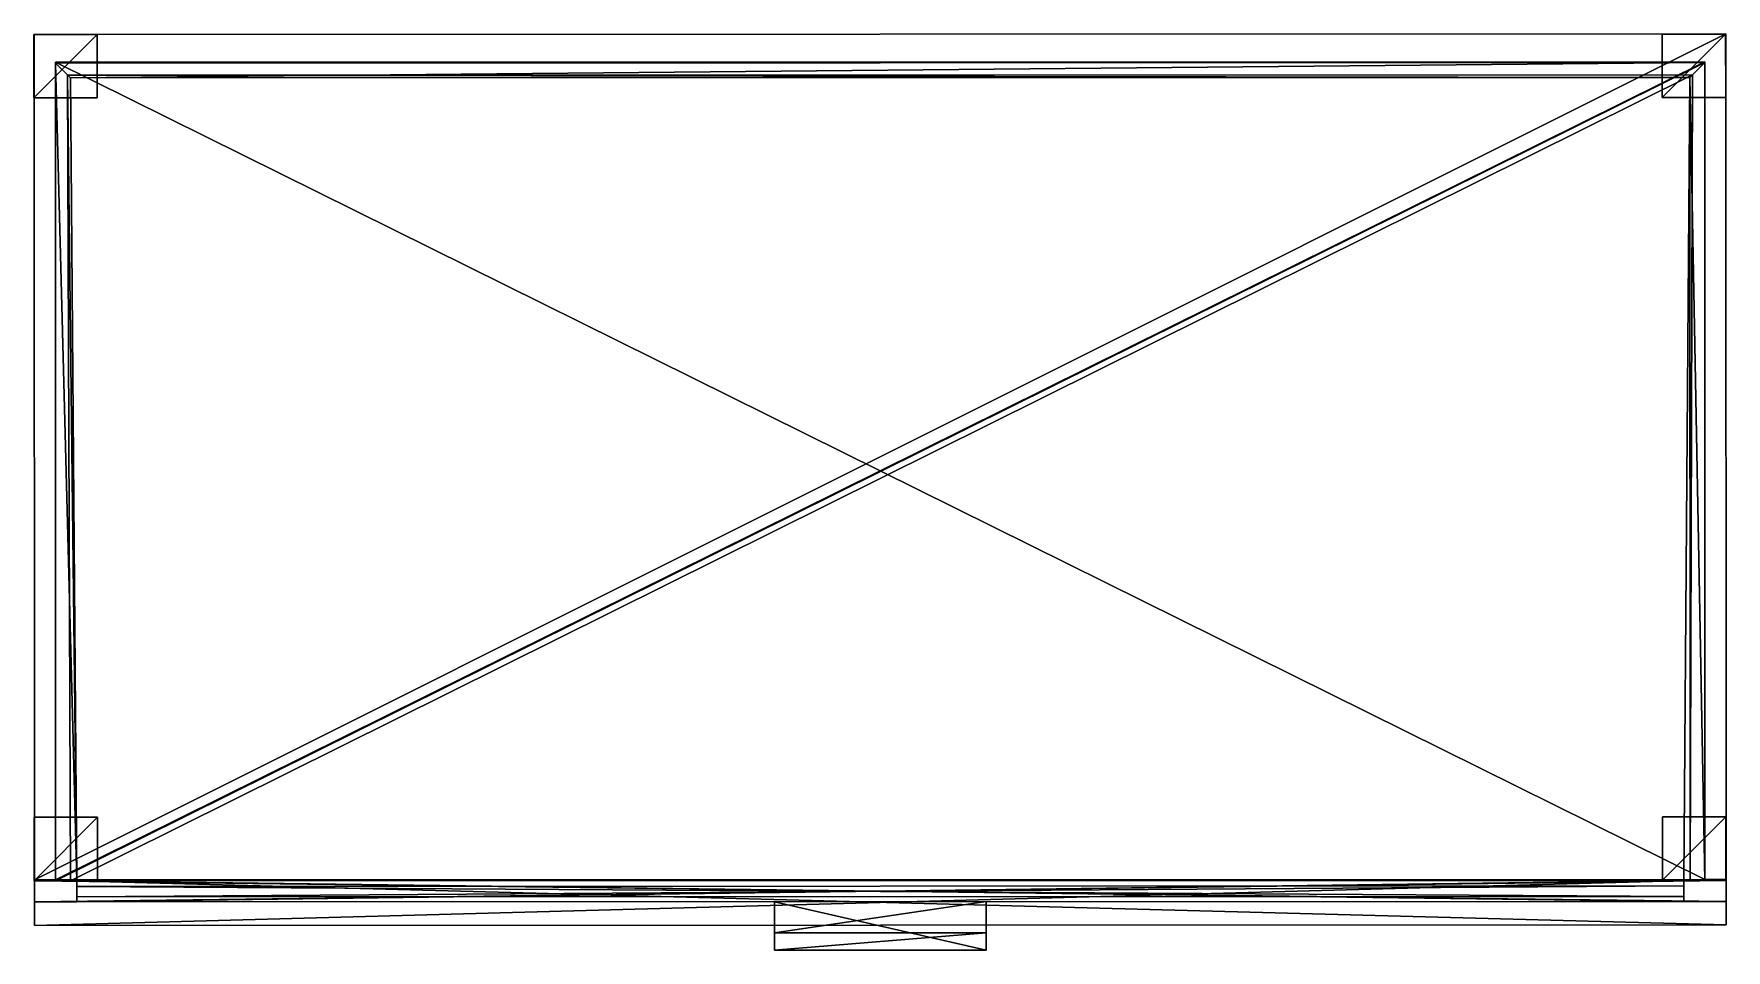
# Model space of a CAD drawing. Extents: x -39.8 to 40.2, y -18 to 25.3.
import ezdxf

# ---------------------------------------------------------------- set-up
doc = ezdxf.new("R2010")
doc.units = 0
doc.layers.get('0').update_dxf_attribs({"color": 183, "linetype": 'CONTINUOUS'})

msp = doc.modelspace()

# ---------------------------------------------------------------- meshes
at = {"color": 161}
mesh = msp.add_polyface(dxfattribs=at)
corners = [(37.223, -14.732, -2.27), (40.223, -14.731, -2.27), (37.223, -11.732, -2.27), (40.223, -11.731, -2.27), (37.223, -14.732, 7.555), (40.223, -14.731, 7.555), (37.223, -11.732, 7.555), (40.223, -11.731, 7.555), (37.213, 22.294, -2.27), (40.213, 22.295, -2.27), (37.212, 25.294, -2.27), (40.212, 25.295, -2.27), (37.213, 22.294, 7.555), (40.213, 22.295, 7.555), (37.212, 25.294, 7.555), (40.212, 25.295, 7.555), (-39.785, -14.754, -2.27), (-36.785, -14.754, -2.27), (-39.786, -11.754, -2.27), (-36.786, -11.754, -2.27), (-39.785, -14.754, 7.555), (-36.785, -14.754, 7.555), (-39.786, -11.754, 7.555), (-36.786, -11.754, 7.555), (-39.795, 22.272, -2.27), (-36.795, 22.273, -2.27), (-39.796, 25.272, -2.27), (-36.796, 25.273, -2.27), (-39.795, 22.272, 7.555), (-36.795, 22.273, 7.555), (-39.796, 25.272, 7.555), (-36.796, 25.273, 7.555)]
mesh.append_faces([[corners[k] for k in face] for face in [(0, 2, 3, 0), (3, 1, 0, 3), (4, 5, 7, 4), (7, 6, 4, 7), (0, 1, 5, 0), (5, 4, 0, 5), (1, 3, 7, 1), (7, 5, 1, 7), (3, 2, 6, 3), (6, 7, 3, 6), (2, 0, 4, 2), (4, 6, 2, 4), (8, 10, 11, 8), (11, 9, 8, 11), (12, 13, 15, 12), (15, 14, 12, 15), (8, 9, 13, 8), (13, 12, 8, 13), (9, 11, 15, 9), (15, 13, 9, 15), (11, 10, 14, 11), (14, 15, 11, 14), (10, 8, 12, 10), (12, 14, 10, 12), (16, 18, 19, 16), (19, 17, 16, 19), (20, 21, 23, 20), (23, 22, 20, 23), (16, 17, 21, 16), (21, 20, 16, 21), (17, 19, 23, 17), (23, 21, 17, 23), (19, 18, 22, 19), (22, 23, 19, 22), (18, 16, 20, 18), (20, 22, 18, 20), (24, 26, 27, 24), (27, 25, 24, 27), (28, 29, 31, 28), (31, 30, 28, 31), (24, 25, 29, 24), (29, 28, 24, 29), (25, 27, 31, 25), (31, 29, 25, 31), (27, 26, 30, 27), (30, 31, 27, 30), (26, 24, 28, 26), (28, 30, 26, 28)]], dxfattribs={"vtx2": -1, "vtx3": -1, "color": 161})
at = {"color": 176}
mesh = msp.add_polyface(dxfattribs=at)
corners = [(-39.765, -14.72, 7.565), (40.235, -14.697, 7.565), (-39.776, 25.28, 7.565), (40.224, 25.303, 7.565), (-39.765, -14.72, 97.73), (40.235, -14.697, 97.73), (-39.776, 25.28, 97.73), (40.224, 25.303, 97.73), (40.235, -14.697, 37.62), (40.235, -14.697, 67.675), (-39.765, -14.72, 67.675), (-39.765, -14.72, 37.62), (40.224, 25.303, 37.62), (40.224, 25.303, 67.675), (-39.776, 25.28, 37.62), (-39.776, 25.28, 67.675), (39.235, -14.697, 38.62), (39.235, -14.697, 66.675), (-38.765, -14.719, 66.675), (-38.765, -14.719, 38.62), (39.235, -14.697, 68.675), (39.235, -14.697, 96.73), (-38.765, -14.719, 96.73), (-38.765, -14.719, 68.675), (-38.765, -14.719, 36.62), (-38.765, -14.719, 8.565), (39.235, -14.697, 8.565), (39.235, -14.697, 36.62), (39.224, 23.981, 38.62), (39.224, 23.981, 66.675), (-38.776, 23.958, 66.675), (-38.776, 23.958, 38.62), (39.224, 23.981, 68.675), (39.224, 23.981, 96.73), (-38.776, 23.958, 96.73), (-38.776, 23.958, 68.675), (-38.776, 23.958, 36.62), (-38.776, 23.958, 8.565), (39.224, 23.981, 8.565), (39.224, 23.981, 36.62), (-39.765, -14.72, 98.73), (40.235, -14.697, 98.73), (40.224, 25.303, 98.73), (-39.776, 25.28, 98.73), (-39.764, -16.869, 97.73), (40.236, -16.846, 97.73), (40.236, -16.846, 98.73), (-39.764, -16.869, 98.73)]
mesh.append_faces([[corners[k] for k in face] for face in [(0, 2, 3, 0), (3, 1, 0, 3), (40, 41, 42, 40), (42, 43, 40, 42), (29, 30, 31, 29), (31, 28, 29, 31), (13, 9, 8, 13), (8, 12, 13, 8), (15, 13, 12, 15), (12, 14, 15, 12), (10, 15, 14, 10), (14, 11, 10, 14), (33, 34, 35, 33), (35, 32, 33, 35), (37, 38, 39, 37), (39, 36, 37, 39), (7, 5, 9, 7), (9, 13, 7, 9), (1, 3, 12, 1), (12, 8, 1, 12), (6, 7, 13, 6), (13, 15, 6, 13), (3, 2, 14, 3), (14, 12, 3, 14), (4, 6, 15, 4), (15, 10, 4, 15), (2, 0, 11, 2), (11, 14, 2, 11), (8, 9, 17, 8), (17, 16, 8, 17), (9, 10, 18, 9), (18, 17, 9, 18), (10, 11, 19, 10), (19, 18, 10, 19), (11, 8, 16, 11), (16, 19, 11, 16), (9, 5, 21, 9), (21, 20, 9, 21), (5, 4, 22, 5), (22, 21, 5, 22), (4, 10, 23, 4), (23, 22, 4, 23), (10, 9, 20, 10), (20, 23, 10, 20), (11, 0, 25, 11), (25, 24, 11, 25), (0, 1, 26, 0), (26, 25, 0, 26), (1, 8, 27, 1), (27, 26, 1, 27), (8, 11, 24, 8), (24, 27, 8, 24), (16, 17, 29, 16), (29, 28, 16, 29), (17, 18, 30, 17), (30, 29, 17, 30), (18, 19, 31, 18), (31, 30, 18, 31), (19, 16, 28, 19), (28, 31, 19, 28), (20, 21, 33, 20), (33, 32, 20, 33), (21, 22, 34, 21), (34, 33, 21, 34), (22, 23, 35, 22), (35, 34, 22, 35), (23, 20, 32, 23), (32, 35, 23, 32), (24, 25, 37, 24), (37, 36, 24, 37), (25, 26, 38, 25), (38, 37, 25, 38), (26, 27, 39, 26), (39, 38, 26, 39), (27, 24, 36, 27), (36, 39, 27, 36), (44, 45, 46, 44), (46, 47, 44, 46), (5, 7, 42, 5), (42, 41, 5, 42), (7, 6, 43, 7), (43, 42, 7, 43), (6, 4, 40, 6), (40, 43, 6, 40), (4, 5, 45, 4), (45, 44, 4, 45), (5, 41, 46, 5), (46, 45, 5, 46), (41, 40, 47, 41), (47, 46, 41, 47), (40, 4, 44, 40), (44, 47, 40, 44)]], dxfattribs={"vtx2": -1, "vtx3": -1, "color": 176})
at = {"color": 53}
mesh = msp.add_polyface(dxfattribs=at)
corners = [(5.236, -15.746, 36.731), (5.236, -17.223, 36.731), (5.236, -17.223, 36.017), (5.236, -18.037, 36.017), (5.236, -18.037, 37.544), (5.236, -15.746, 37.544), (-4.764, -15.749, 36.731), (-4.764, -17.226, 36.731), (-4.764, -17.226, 36.017), (-4.764, -18.04, 36.017), (-4.764, -18.04, 37.544), (-4.764, -15.749, 37.544), (5.236, -15.746, 66.731), (5.236, -17.223, 66.731), (5.236, -17.223, 66.017), (5.236, -18.037, 66.017), (5.236, -18.037, 67.544), (5.236, -15.746, 67.544), (-4.764, -15.749, 66.731), (-4.764, -17.226, 66.731), (-4.764, -17.226, 66.017), (-4.764, -18.04, 66.017), (-4.764, -18.04, 67.544), (-4.764, -15.749, 67.544), (5.236, -15.746, 96.731), (5.236, -17.223, 96.731), (5.236, -17.223, 96.017), (5.236, -18.037, 96.017), (5.236, -18.037, 97.544), (5.236, -15.746, 97.544), (-4.764, -15.749, 96.731), (-4.764, -17.226, 96.731), (-4.764, -17.226, 96.017), (-4.764, -18.04, 96.017), (-4.764, -18.04, 97.544), (-4.764, -15.749, 97.544), (-39.765, -14.761, 8.639), (-39.765, -14.761, 37.73), (40.235, -14.737, 37.73), (40.235, -14.737, 8.639), (-39.764, -15.761, 37.73), (-39.764, -15.761, 8.639), (40.236, -15.737, 8.639), (40.236, -15.737, 37.73), (-37.764, -15.76, 10.639), (38.236, -15.738, 10.639), (38.236, -15.738, 35.73), (-37.764, -15.76, 35.73), (-37.765, -14.76, 10.639), (38.235, -14.738, 10.639), (38.235, -14.738, 35.73), (-37.765, -14.76, 35.73), (38.647, 23.368, 9.252), (38.517, 23.238, 33.011), (-38.069, 23.216, 33.011), (-38.198, 23.346, 9.252), (38.528, -14.732, 9.382), (38.235, -14.732, 33.011), (-37.765, -14.754, 33.011), (-38.058, -14.755, 9.382), (39.224, 23.945, 8.675), (39.224, 23.945, 33.011), (-38.776, 23.923, 33.011), (-38.776, 23.923, 8.675), (39.235, -14.732, 8.675), (39.235, -14.732, 33.011), (-38.765, -14.755, 33.011), (-38.765, -14.755, 8.675), (-39.765, -14.761, 68.639), (-39.765, -14.761, 97.73), (40.235, -14.737, 97.73), (40.235, -14.737, 68.639), (-39.764, -15.761, 97.73), (-39.764, -15.761, 68.639), (40.236, -15.737, 68.639), (40.236, -15.737, 97.73), (-37.764, -15.76, 70.639), (38.236, -15.738, 70.639), (38.236, -15.738, 95.73), (-37.764, -15.76, 95.73), (-37.765, -14.76, 70.639), (38.235, -14.738, 70.639), (38.235, -14.738, 95.73), (-37.765, -14.76, 95.73), (38.647, 23.368, 69.252), (38.517, 23.238, 93.011), (-38.069, 23.216, 93.011), (-38.198, 23.346, 69.252), (38.528, -14.732, 69.382), (38.235, -14.732, 93.011), (-37.765, -14.754, 93.011), (-38.058, -14.755, 69.382), (39.224, 23.945, 68.675), (39.224, 23.945, 93.011), (-38.776, 23.923, 93.011), (-38.776, 23.923, 68.675), (39.235, -14.732, 68.675), (39.235, -14.732, 93.011), (-38.765, -14.755, 93.011), (-38.765, -14.755, 68.675), (-39.765, -14.761, 38.639), (-39.765, -14.761, 67.73), (40.235, -14.737, 67.73), (40.235, -14.737, 38.639), (-39.764, -15.761, 67.73), (-39.764, -15.761, 38.639), (40.236, -15.737, 38.639), (40.236, -15.737, 67.73), (-37.764, -15.76, 40.639), (38.236, -15.738, 40.639), (38.236, -15.738, 65.73), (-37.764, -15.76, 65.73), (-37.765, -14.76, 40.639), (38.235, -14.738, 40.639), (38.235, -14.738, 65.73), (-37.765, -14.76, 65.73), (38.647, 23.368, 39.252), (38.517, 23.238, 63.011), (-38.069, 23.216, 63.011), (-38.198, 23.346, 39.252), (38.528, -14.732, 39.382), (38.235, -14.732, 63.011), (-37.765, -14.754, 63.011), (-38.058, -14.755, 39.382), (39.224, 23.945, 38.675), (39.224, 23.945, 63.011), (-38.776, 23.923, 63.011), (-38.776, 23.923, 38.675), (39.235, -14.732, 38.675), (39.235, -14.732, 63.011), (-38.765, -14.755, 63.011), (-38.765, -14.755, 38.675)]
mesh.append_faces([[corners[k] for k in face] for face in [(11, 7, 10, 11), (23, 19, 22, 23), (35, 31, 34, 35)]], dxfattribs={"vtx0": -1, "vtx1": -1, "vtx3": -1, "color": 53})
mesh.append_faces([[corners[k] for k in face] for face in [(7, 9, 10, 7), (19, 21, 22, 19), (31, 33, 34, 31)]], dxfattribs={"vtx0": -1, "vtx2": -1, "vtx3": -1, "color": 53})
mesh.append_faces([[corners[k] for k in face] for face in [(5, 1, 0, 5), (17, 13, 12, 17), (29, 25, 24, 29)]], dxfattribs={"vtx0": -1, "vtx3": -1, "color": 53})
mesh.append_faces([[corners[k] for k in face] for face in [(4, 3, 1, 4), (5, 4, 1, 5), (16, 15, 13, 16), (17, 16, 13, 17), (28, 27, 25, 28), (29, 28, 25, 29)]], dxfattribs={"vtx1": -1, "vtx2": -1, "vtx3": -1, "color": 53})
mesh.append_faces([[corners[k] for k in face] for face in [(7, 6, 0, 7), (0, 1, 7, 0), (8, 7, 1, 8), (1, 2, 8, 1), (9, 8, 2, 9), (2, 3, 9, 2), (10, 9, 3, 10), (3, 4, 10, 3), (11, 10, 4, 11), (4, 5, 11, 4), (6, 11, 5, 6), (5, 0, 6, 5), (3, 2, 1, 3), (11, 6, 7, 11), (7, 8, 9, 7), (19, 18, 12, 19), (12, 13, 19, 12), (20, 19, 13, 20), (13, 14, 20, 13), (21, 20, 14, 21), (14, 15, 21, 14), (22, 21, 15, 22), (15, 16, 22, 15), (23, 22, 16, 23), (16, 17, 23, 16), (18, 23, 17, 18), (17, 12, 18, 17), (15, 14, 13, 15), (23, 18, 19, 23), (19, 20, 21, 19), (31, 30, 24, 31), (24, 25, 31, 24), (32, 31, 25, 32), (25, 26, 32, 25), (33, 32, 26, 33), (26, 27, 33, 26), (34, 33, 27, 34), (27, 28, 34, 27), (35, 34, 28, 35), (28, 29, 35, 28), (30, 35, 29, 30), (29, 24, 30, 29), (27, 26, 25, 27), (35, 30, 31, 35), (31, 32, 33, 31), (37, 36, 41, 37), (41, 40, 37, 41), (36, 39, 42, 36), (42, 41, 36, 42), (39, 38, 43, 39), (43, 42, 39, 43), (38, 37, 40, 38), (40, 43, 38, 40), (36, 37, 51, 36), (51, 48, 36, 51), (37, 38, 50, 37), (50, 51, 37, 50), (38, 39, 49, 38), (49, 50, 38, 49), (39, 36, 48, 39), (48, 49, 39, 48), (41, 42, 45, 41), (45, 44, 41, 45), (42, 43, 46, 42), (46, 45, 42, 46), (43, 40, 47, 43), (47, 46, 43, 47), (40, 41, 44, 40), (44, 47, 40, 44), (44, 45, 49, 44), (49, 48, 44, 49), (45, 46, 50, 45), (50, 49, 45, 50), (46, 47, 51, 46), (51, 50, 46, 51), (47, 44, 48, 47), (48, 51, 47, 48), (55, 52, 53, 55), (53, 54, 55, 53), (53, 52, 56, 53), (56, 57, 53, 56), (55, 54, 58, 55), (58, 59, 55, 58), (52, 55, 59, 52), (59, 56, 52, 59), (61, 60, 63, 61), (63, 62, 61, 63), (64, 60, 61, 64), (61, 65, 64, 61), (66, 62, 63, 66), (63, 67, 66, 63), (67, 63, 60, 67), (60, 64, 67, 60), (61, 62, 54, 61), (54, 53, 61, 54), (64, 65, 57, 64), (57, 56, 64, 57), (65, 61, 53, 65), (53, 57, 65, 53), (66, 67, 59, 66), (59, 58, 66, 59), (62, 66, 58, 62), (58, 54, 62, 58), (67, 64, 56, 67), (56, 59, 67, 56), (69, 68, 73, 69), (73, 72, 69, 73), (68, 71, 74, 68), (74, 73, 68, 74), (71, 70, 75, 71), (75, 74, 71, 75), (70, 69, 72, 70), (72, 75, 70, 72), (68, 69, 83, 68), (83, 80, 68, 83), (69, 70, 82, 69), (82, 83, 69, 82), (70, 71, 81, 70), (81, 82, 70, 81), (71, 68, 80, 71), (80, 81, 71, 80), (73, 74, 77, 73), (77, 76, 73, 77), (74, 75, 78, 74), (78, 77, 74, 78), (75, 72, 79, 75), (79, 78, 75, 79), (72, 73, 76, 72), (76, 79, 72, 76), (76, 77, 81, 76), (81, 80, 76, 81), (77, 78, 82, 77), (82, 81, 77, 82), (78, 79, 83, 78), (83, 82, 78, 83), (79, 76, 80, 79), (80, 83, 79, 80), (87, 84, 85, 87), (85, 86, 87, 85), (85, 84, 88, 85), (88, 89, 85, 88), (87, 86, 90, 87), (90, 91, 87, 90), (84, 87, 91, 84), (91, 88, 84, 91), (93, 92, 95, 93), (95, 94, 93, 95), (96, 92, 93, 96), (93, 97, 96, 93), (98, 94, 95, 98), (95, 99, 98, 95), (99, 95, 92, 99), (92, 96, 99, 92), (93, 94, 86, 93), (86, 85, 93, 86), (96, 97, 89, 96), (89, 88, 96, 89), (97, 93, 85, 97), (85, 89, 97, 85), (98, 99, 91, 98), (91, 90, 98, 91), (94, 98, 90, 94), (90, 86, 94, 90), (99, 96, 88, 99), (88, 91, 99, 88), (101, 100, 105, 101), (105, 104, 101, 105), (100, 103, 106, 100), (106, 105, 100, 106), (103, 102, 107, 103), (107, 106, 103, 107), (102, 101, 104, 102), (104, 107, 102, 104), (100, 101, 115, 100), (115, 112, 100, 115), (101, 102, 114, 101), (114, 115, 101, 114), (102, 103, 113, 102), (113, 114, 102, 113), (103, 100, 112, 103), (112, 113, 103, 112), (105, 106, 109, 105), (109, 108, 105, 109), (106, 107, 110, 106), (110, 109, 106, 110), (107, 104, 111, 107), (111, 110, 107, 111), (104, 105, 108, 104), (108, 111, 104, 108), (108, 109, 113, 108), (113, 112, 108, 113), (109, 110, 114, 109), (114, 113, 109, 114), (110, 111, 115, 110), (115, 114, 110, 115), (111, 108, 112, 111), (112, 115, 111, 112), (119, 116, 117, 119), (117, 118, 119, 117), (117, 116, 120, 117), (120, 121, 117, 120), (119, 118, 122, 119), (122, 123, 119, 122), (116, 119, 123, 116), (123, 120, 116, 123), (125, 124, 127, 125), (127, 126, 125, 127), (128, 124, 125, 128), (125, 129, 128, 125), (130, 126, 127, 130), (127, 131, 130, 127), (131, 127, 124, 131), (124, 128, 131, 124), (125, 126, 118, 125), (118, 117, 125, 118), (128, 129, 121, 128), (121, 120, 128, 121), (129, 125, 117, 129), (117, 121, 129, 117), (130, 131, 123, 130), (123, 122, 130, 123), (126, 130, 122, 126), (122, 118, 126, 122), (131, 128, 120, 131), (120, 123, 131, 120)]], dxfattribs={"vtx2": -1, "vtx3": -1, "color": 53})
mesh = msp.add_polyface(dxfattribs=at)
corners = [(-37.765, -15.025, 10.639), (-37.765, -15.025, 35.73), (38.235, -15.003, 35.73), (38.235, -15.003, 10.639), (-37.764, -15.525, 35.73), (-37.764, -15.525, 10.639), (38.236, -15.503, 10.639), (38.236, -15.503, 35.73), (-37.765, -15.025, 70.639), (-37.765, -15.025, 95.73), (38.235, -15.003, 95.73), (38.235, -15.003, 70.639), (-37.764, -15.525, 95.73), (-37.764, -15.525, 70.639), (38.236, -15.503, 70.639), (38.236, -15.503, 95.73), (-37.765, -15.025, 40.639), (-37.765, -15.025, 65.73), (38.235, -15.003, 65.73), (38.235, -15.003, 40.639), (-37.764, -15.525, 65.73), (-37.764, -15.525, 40.639), (38.236, -15.503, 40.639), (38.236, -15.503, 65.73)]
mesh.append_faces([[corners[k] for k in face] for face in [(1, 2, 3, 1), (3, 0, 1, 3), (6, 7, 4, 6), (4, 5, 6, 4), (1, 0, 5, 1), (5, 4, 1, 5), (0, 3, 6, 0), (6, 5, 0, 6), (3, 2, 7, 3), (7, 6, 3, 7), (2, 1, 4, 2), (4, 7, 2, 4), (9, 10, 11, 9), (11, 8, 9, 11), (14, 15, 12, 14), (12, 13, 14, 12), (9, 8, 13, 9), (13, 12, 9, 13), (8, 11, 14, 8), (14, 13, 8, 14), (11, 10, 15, 11), (15, 14, 11, 15), (10, 9, 12, 10), (12, 15, 10, 12), (17, 18, 19, 17), (19, 16, 17, 19), (22, 23, 20, 22), (20, 21, 22, 20), (17, 16, 21, 17), (21, 20, 17, 21), (16, 19, 22, 16), (22, 21, 16, 22), (19, 18, 23, 19), (23, 22, 19, 23), (18, 17, 20, 18), (20, 23, 18, 20)]], dxfattribs={"vtx2": -1, "vtx3": -1, "color": 53})

doc.saveas('drawing.dxf')
